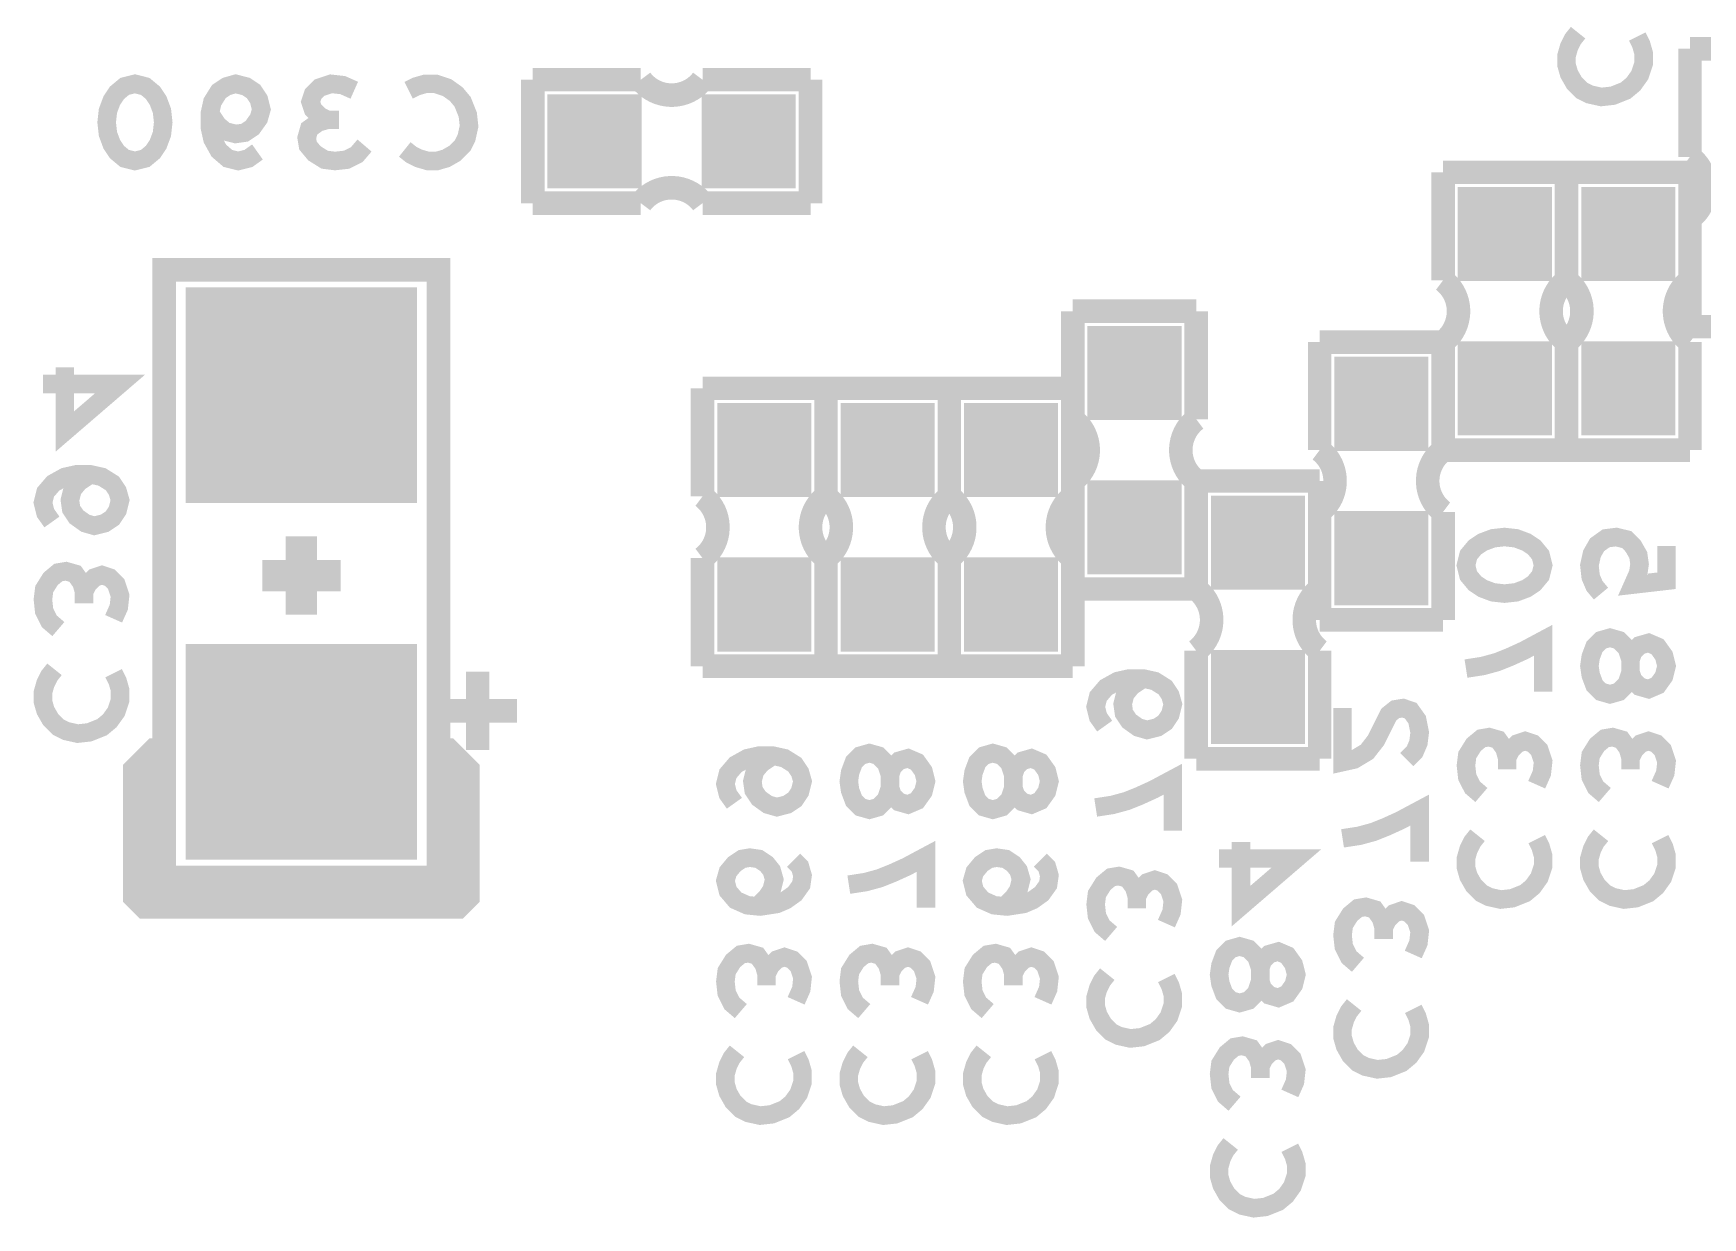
# Model space of a CAD drawing. Extents: x 0 to 200, y -10 to 130.
# Drawn here: x 125.06 to 135.88, y 14.93 to 22.6 of the extents above; entities that cross this region are included whole.
import ezdxf

# ---------------------------------------------------------------- set-up
doc = ezdxf.new("R2010")
doc.units = 0
doc.layers.get('0').update_dxf_attribs({"linetype": 'CONTINUOUS'})
doc.layers.add('MASK_BOTTOM_ART', color=6, linetype='CONTINUOUS')
doc.layers.add('SILK_BOTTOM_ART', color=5, linetype='CONTINUOUS')

# ---------------------------------------------------------------- blocks, each defined once
blk = doc.blocks.new('SQUARE_586')
blk.add_solid([(0.3048, 0.3048), (0.3048, -0.3048), (-0.3048, 0.3048), (-0.3048, -0.3048)])
blk = doc.blocks.new('RECTANGLE_588')
blk.add_solid([(0.7493, 0.6985), (0.7493, -0.6985), (-0.7493, 0.6985), (-0.7493, -0.6985)])

msp = doc.modelspace()

# ---------------------------------------------------------------- linework, layer by layer
at = {"layer": 'SILK_BOTTOM_ART'}
for points, const_width in [([(135.4583, 22.5797), (135.4833, 22.5297), (135.5, 22.4714), (135.5, 22.4047), (135.475, 22.3297), (135.4333, 22.2714), (135.3833, 22.2297), (135.3, 22.1964), (135.225, 22.1881), (135.15, 22.2047), (135.1, 22.2297), (135.05, 22.2797), (135.0167, 22.3381), (135, 22.3964), (135, 22.4547), (135.0167, 22.5131), (135.0417, 22.5631), (135.075, 22.6047)], 0.12), ([(136.6, 22.5), (135.8, 22.5)], 0.1524), ([(135.8, 22.5), (135.8, 21.8)], 0.1524), ([(125.7214, 22.2733), (125.7881, 22.2566), (125.8381, 22.215), (125.8714, 22.165), (125.8964, 22.0983), (125.9047, 22.0233), (125.8964, 21.9483), (125.8714, 21.8816), (125.8381, 21.8316), (125.7881, 21.79), (125.7214, 21.7733), (125.6547, 21.79), (125.6047, 21.8316), (125.5714, 21.8816), (125.5464, 21.9483), (125.5381, 22.0233), (125.5464, 22.0983), (125.5714, 22.165), (125.6047, 22.215), (125.6547, 22.2566), (125.7214, 22.2733)], 0.12), ([(126.5155, 21.8316), (126.4571, 21.79), (126.3905, 21.7733), (126.3238, 21.79), (126.2655, 21.84), (126.2238, 21.915), (126.2071, 21.99), (126.2071, 22.0816), (126.2238, 22.1566), (126.2655, 22.2233), (126.3155, 22.2566), (126.3738, 22.2733), (126.4405, 22.2566), (126.4905, 22.2233), (126.5238, 22.1733), (126.5405, 22.1066), (126.5238, 22.0483), (126.4821, 21.99), (126.4321, 21.9566), (126.3738, 21.9483), (126.3071, 21.965), (126.2571, 22.0066), (126.2071, 22.0816)], 0.12), ([(126.9679, 22.04), (126.9179, 22.065), (126.8762, 22.1066), (126.8595, 22.1566), (126.8762, 22.2066), (126.9179, 22.2483), (126.9929, 22.2733), (127.0679, 22.265), (127.1429, 22.2316)], 0.12), ([(127.4953, 22.2316), (127.5453, 22.2566), (127.6036, 22.2733), (127.6703, 22.2733), (127.7453, 22.2483), (127.8036, 22.2066), (127.8453, 22.1566), (127.8786, 22.0733), (127.8869, 21.9983), (127.8703, 21.9233), (127.8453, 21.8733), (127.7953, 21.8233), (127.7369, 21.79), (127.6786, 21.7733), (127.6203, 21.7733), (127.5619, 21.79), (127.5119, 21.815), (127.4703, 21.8483)], 0.12), ([(128.3, 22.3), (128.3, 21.5)], 0.1524), ([(129, 22.3), (128.3, 22.3)], 0.1524), ([(130.1, 22.3), (129.4, 22.3)], 0.1524), ([(130.1, 21.5), (130.1, 22.3)], 0.1524), ([(127.2095, 21.8733), (127.1595, 21.815), (127.0929, 21.7816), (127.0179, 21.7733), (126.9512, 21.7816), (126.8845, 21.8233), (126.8429, 21.8733), (126.8345, 21.9233), (126.8512, 21.9816), (126.9095, 22.0233), (126.9679, 22.04), (127.0429, 22.04)], 0.12), ([(135, 21.7), (134.2, 21.7)], 0.1524), ([(134.2, 21.7), (134.2, 21)], 0.1524), ([(135, 21), (135, 21.7)], 0.1524), ([(135.8, 21.7), (135, 21.7)], 0.1524), ([(135, 21.7), (135, 21)], 0.1524), ([(135.8, 21), (135.8, 21.7)], 0.1524), ([(128.3, 21.5), (129, 21.5)], 0.1524), ([(129.4, 21.5), (130.1, 21.5)], 0.1524), ([(135.8, 21.4), (135.8, 20.7)], 0.1524), ([(127.689, 17.195), (127.689, 21.0685), (125.911, 21.0685), (125.911, 17.1315), (127.689, 17.1315), (127.689, 17.195)], 0.1524), ([(132.6, 20.8), (131.8, 20.8)], 0.1524), ([(131.8, 20.8), (131.8, 20.1)], 0.1524), ([(132.6, 20.1), (132.6, 20.8)], 0.1524), ([(135.8, 20.7), (136.6, 20.7)], 0.1524), ([(134.2, 20.6), (133.4, 20.6)], 0.1524), ([(133.4, 20.6), (133.4, 19.9)], 0.1524), ([(134.2, 20.6), (134.2, 19.9)], 0.1524), ([(134.2, 19.9), (134.2, 20.6)], 0.1524), ([(135, 19.9), (135, 20.6)], 0.1524), ([(135, 20.6), (135, 19.9)], 0.1524), ([(135.8, 19.9), (135.8, 20.6)], 0.1524), ([(125.125, 20.3286), (125.625, 20.3286), (125.2667, 20.0203), (125.2667, 20.4369)], 0.12), ([(130.2, 20.3), (129.4, 20.3)], 0.1524), ([(129.4, 20.3), (129.4, 19.6)], 0.1524), ([(130.2, 19.6), (130.2, 20.3)], 0.1524), ([(131, 20.3), (130.2, 20.3)], 0.1524), ([(130.2, 20.3), (130.2, 19.6)], 0.1524), ([(131.8, 20.3), (131, 20.3)], 0.1524), ([(131, 20.3), (131, 19.6)], 0.1524), ([(131, 19.6), (131, 20.3)], 0.1524), ([(131.8, 19.6), (131.8, 20.3)], 0.1524), ([(134.2, 19.9), (135, 19.9)], 0.1524), ([(135, 19.9), (135.8, 19.9)], 0.1524), ([(125.1833, 19.4345), (125.1417, 19.4929), (125.125, 19.5595), (125.1417, 19.6262), (125.1917, 19.6845), (125.2667, 19.7262), (125.3417, 19.7429), (125.4333, 19.7429), (125.5083, 19.7262), (125.575, 19.6845), (125.6083, 19.6345), (125.625, 19.5762), (125.6083, 19.5095), (125.575, 19.4595), (125.525, 19.4262), (125.4583, 19.4095), (125.4, 19.4262), (125.3417, 19.4679), (125.3083, 19.5179), (125.3, 19.5762), (125.3167, 19.6429), (125.3583, 19.6929), (125.4333, 19.7429)], 0.12), ([(131.8, 19.7), (131.8, 19)], 0.1524), ([(132.6, 19), (132.6, 19.7)], 0.1524), ([(133.4, 19.7), (132.6, 19.7)], 0.1524), ([(132.6, 19.7), (132.6, 19)], 0.1524), ([(133.4, 19), (133.4, 19.7)], 0.1524), ([(133.4, 19.5), (133.4, 18.8)], 0.1524), ([(134.2, 18.8), (134.2, 19.5)], 0.1524), ([(126.8, 18.8333), (126.8, 19.3413)], 0.2032), ([(134.8483, 19.1536), (134.8316, 19.0869), (134.79, 19.0369), (134.74, 19.0036), (134.6733, 18.9786), (134.5983, 18.9703), (134.5233, 18.9786), (134.4566, 19.0036), (134.4066, 19.0369), (134.365, 19.0869), (134.3483, 19.1536), (134.365, 19.2203), (134.4066, 19.2703), (134.4566, 19.3036), (134.5233, 19.3286), (134.5983, 19.3369), (134.6733, 19.3286), (134.74, 19.3036), (134.79, 19.2703), (134.8316, 19.2203), (134.8483, 19.1536)], 0.12), ([(135.2233, 18.9703), (135.1816, 19.0203), (135.1566, 19.0786), (135.1483, 19.1536), (135.165, 19.2286), (135.1983, 19.2869), (135.2566, 19.3286), (135.3233, 19.3369), (135.39, 19.3203), (135.4316, 19.2786), (135.465, 19.2203), (135.4733, 19.1619), (135.465, 19.1036), (135.4316, 19.0286), (135.6483, 19.0536), (135.6483, 19.2786)], 0.12), ([(129.4, 19.2), (129.4, 18.5)], 0.1524), ([(130.2, 18.5), (130.2, 19.2)], 0.1524), ([(130.2, 19.2), (130.2, 18.5)], 0.1524), ([(131, 19.2), (131, 18.5)], 0.1524), ([(131, 18.5), (131, 19.2)], 0.1524), ([(131.8, 18.5), (131.8, 19.2)], 0.1524), ([(125.225, 18.7405), (125.1667, 18.7905), (125.1333, 18.8571), (125.125, 18.9321), (125.1333, 18.9988), (125.175, 19.0655), (125.225, 19.1071), (125.275, 19.1155), (125.3333, 19.0988), (125.375, 19.0405), (125.3917, 18.9821), (125.3917, 18.9071)], 0.12), ([(125.3917, 18.9821), (125.4167, 19.0321), (125.4583, 19.0738), (125.5083, 19.0905), (125.5583, 19.0738), (125.6, 19.0321), (125.625, 18.9571), (125.6167, 18.8821), (125.5833, 18.8071)], 0.12), ([(127.054, 19.0873), (126.546, 19.0873)], 0.2032), ([(131.8, 19), (132.6, 19)], 0.1524), ([(133.4, 18.8), (134.2, 18.8)], 0.1524), ([(134.3483, 18.4845), (134.4566, 18.5012), (134.5483, 18.5262), (134.6316, 18.5595), (134.7233, 18.6012), (134.8483, 18.6679), (134.8483, 18.3345)], 0.12), ([(135.1483, 18.5012), (135.1566, 18.5595), (135.1816, 18.6262), (135.2233, 18.6679), (135.2816, 18.6845), (135.34, 18.6679), (135.39, 18.6179), (135.415, 18.5429), (135.415, 18.4595), (135.4316, 18.4095), (135.4733, 18.3679), (135.5316, 18.3512), (135.59, 18.3762), (135.6316, 18.4345), (135.6483, 18.5012), (135.6316, 18.5679), (135.59, 18.6262), (135.5316, 18.6512), (135.4733, 18.6345), (135.4316, 18.5929), (135.415, 18.5429), (135.415, 18.4595), (135.39, 18.3845), (135.34, 18.3345), (135.2816, 18.3179), (135.2233, 18.3345), (135.1816, 18.3762), (135.1566, 18.4429), (135.1483, 18.5012)], 0.12), ([(132.6, 18.6), (132.6, 17.9)], 0.1524), ([(133.4, 17.9), (133.4, 18.6)], 0.1524), ([(125.5833, 18.4547), (125.6083, 18.4047), (125.625, 18.3464), (125.625, 18.2797), (125.6, 18.2047), (125.5583, 18.1464), (125.5083, 18.1047), (125.425, 18.0714), (125.35, 18.0631), (125.275, 18.0797), (125.225, 18.1047), (125.175, 18.1547), (125.1417, 18.2131), (125.125, 18.2714), (125.125, 18.3297), (125.1417, 18.3881), (125.1667, 18.4381), (125.2, 18.4797)], 0.12), ([(127.943, 18.465), (127.943, 17.957)], 0.1524), ([(129.4, 18.5), (130.2, 18.5)], 0.1524), ([(130.2, 18.5), (131, 18.5)], 0.1524), ([(131, 18.5), (131.8, 18.5)], 0.1524), ([(132.0066, 18.1119), (131.965, 18.1703), (131.9483, 18.2369), (131.965, 18.3036), (132.015, 18.3619), (132.09, 18.4036), (132.165, 18.4203), (132.2566, 18.4203), (132.3316, 18.4036), (132.3983, 18.3619), (132.4316, 18.3119), (132.4483, 18.2536), (132.4316, 18.1869), (132.3983, 18.1369), (132.3483, 18.1036), (132.2816, 18.0869), (132.2233, 18.1036), (132.165, 18.1453), (132.1316, 18.1953), (132.1233, 18.2536), (132.14, 18.3203), (132.1816, 18.3703), (132.2566, 18.4203)], 0.12), ([(127.689, 18.211), (128.197, 18.211)], 0.1524), ([(133.965, 17.8953), (134.015, 17.9453), (134.04, 18.0036), (134.0483, 18.0703), (134.0316, 18.1536), (133.99, 18.2119), (133.94, 18.2286), (133.89, 18.2203), (133.8483, 18.1869), (133.765, 18.0203), (133.7066, 17.9453), (133.6233, 17.8953), (133.5483, 17.8786), (133.5483, 18.2286)], 0.12), ([(134.4483, 17.6655), (134.39, 17.7155), (134.3566, 17.7821), (134.3483, 17.8571), (134.3566, 17.9238), (134.3983, 17.9905), (134.4483, 18.0321), (134.4983, 18.0405), (134.5566, 18.0238), (134.5983, 17.9655), (134.615, 17.9071), (134.615, 17.8321)], 0.12), ([(134.615, 17.9071), (134.64, 17.9571), (134.6816, 17.9988), (134.7316, 18.0155), (134.7816, 17.9988), (134.8233, 17.9571), (134.8483, 17.8821), (134.84, 17.8071), (134.8066, 17.7321)], 0.12), ([(135.2483, 17.6655), (135.19, 17.7155), (135.1566, 17.7821), (135.1483, 17.8571), (135.1566, 17.9238), (135.1983, 17.9905), (135.2483, 18.0321), (135.2983, 18.0405), (135.3566, 18.0238), (135.3983, 17.9655), (135.415, 17.9071), (135.415, 17.8321)], 0.12), ([(135.415, 17.9071), (135.44, 17.9571), (135.4816, 17.9988), (135.5316, 18.0155), (135.5816, 17.9988), (135.6233, 17.9571), (135.6483, 17.8821), (135.64, 17.8071), (135.6066, 17.7321)], 0.12), ([(127.689, 17.957), (127.7525, 17.957), (127.8795, 17.83), (127.8795, 17.0045), (127.816, 16.941), (125.784, 16.941), (125.7205, 17.0045), (125.7205, 17.83), (125.8475, 17.957), (125.911, 17.957)], 0.1524), ([(127.7525, 17.957), (127.7525, 17.0045), (125.911, 17.0045), (125.8475, 17.068), (125.8475, 17.83), (125.911, 17.8935)], 0.1524), ([(129.6066, 17.6119), (129.565, 17.6703), (129.5483, 17.7369), (129.565, 17.8036), (129.615, 17.8619), (129.69, 17.9036), (129.765, 17.9203), (129.8566, 17.9203), (129.9316, 17.9036), (129.9983, 17.8619), (130.0316, 17.8119), (130.0483, 17.7536), (130.0316, 17.6869), (129.9983, 17.6369), (129.9483, 17.6036), (129.8816, 17.5869), (129.8233, 17.6036), (129.765, 17.6453), (129.7316, 17.6953), (129.7233, 17.7536), (129.74, 17.8203), (129.7816, 17.8703), (129.8566, 17.9203)], 0.12), ([(130.3483, 17.7536), (130.3566, 17.8119), (130.3816, 17.8786), (130.4233, 17.9203), (130.4816, 17.9369), (130.54, 17.9203), (130.59, 17.8703), (130.615, 17.7953), (130.615, 17.7119), (130.6316, 17.6619), (130.6733, 17.6203), (130.7316, 17.6036), (130.79, 17.6286), (130.8316, 17.6869), (130.8483, 17.7536), (130.8316, 17.8203), (130.79, 17.8786), (130.7316, 17.9036), (130.6733, 17.8869), (130.6316, 17.8453), (130.615, 17.7953), (130.615, 17.7119), (130.59, 17.6369), (130.54, 17.5869), (130.4816, 17.5703), (130.4233, 17.5869), (130.3816, 17.6286), (130.3566, 17.6953), (130.3483, 17.7536)], 0.12), ([(131.1483, 17.7536), (131.1566, 17.8119), (131.1816, 17.8786), (131.2233, 17.9203), (131.2816, 17.9369), (131.34, 17.9203), (131.39, 17.8703), (131.415, 17.7953), (131.415, 17.7119), (131.4316, 17.6619), (131.4733, 17.6203), (131.5316, 17.6036), (131.59, 17.6286), (131.6316, 17.6869), (131.6483, 17.7536), (131.6316, 17.8203), (131.59, 17.8786), (131.5316, 17.9036), (131.4733, 17.8869), (131.4316, 17.8453), (131.415, 17.7953), (131.415, 17.7119), (131.39, 17.6369), (131.34, 17.5869), (131.2816, 17.5703), (131.2233, 17.5869), (131.1816, 17.6286), (131.1566, 17.6953), (131.1483, 17.7536)], 0.12), ([(132.6, 17.9), (133.4, 17.9)], 0.1524), ([(131.9483, 17.5845), (132.0566, 17.6012), (132.1483, 17.6262), (132.2316, 17.6595), (132.3233, 17.7012), (132.4483, 17.7679), (132.4483, 17.4345)], 0.12), ([(133.5483, 17.3845), (133.6566, 17.4012), (133.7483, 17.4262), (133.8316, 17.4595), (133.9233, 17.5012), (134.0483, 17.5679), (134.0483, 17.2345)], 0.12), ([(132.7483, 17.2536), (133.2483, 17.2536), (132.89, 16.9453), (132.89, 17.3619)], 0.12), ([(134.8066, 17.3797), (134.8316, 17.3297), (134.8483, 17.2714), (134.8483, 17.2047), (134.8233, 17.1297), (134.7816, 17.0714), (134.7316, 17.0297), (134.6483, 16.9964), (134.5733, 16.9881), (134.4983, 17.0047), (134.4483, 17.0297), (134.3983, 17.0797), (134.365, 17.1381), (134.3483, 17.1964), (134.3483, 17.2547), (134.365, 17.3131), (134.39, 17.3631), (134.4233, 17.4047)], 0.12), ([(135.6066, 17.3797), (135.6316, 17.3297), (135.6483, 17.2714), (135.6483, 17.2047), (135.6233, 17.1297), (135.5816, 17.0714), (135.5316, 17.0297), (135.4483, 16.9964), (135.3733, 16.9881), (135.2983, 17.0047), (135.2483, 17.0297), (135.1983, 17.0797), (135.165, 17.1381), (135.1483, 17.1964), (135.1483, 17.2547), (135.165, 17.3131), (135.19, 17.3631), (135.2233, 17.4047)], 0.12), ([(129.7566, 16.9429), (129.815, 17.0012), (129.8483, 17.0512), (129.865, 17.1179), (129.8483, 17.1762), (129.815, 17.2179), (129.765, 17.2512), (129.7066, 17.2595), (129.6566, 17.2512), (129.6066, 17.2179), (129.565, 17.1679), (129.5483, 17.1095), (129.565, 17.0429), (129.615, 16.9845), (129.69, 16.9512), (129.7733, 16.9429), (129.8816, 16.9595), (129.94, 16.9845), (129.9983, 17.0262), (130.04, 17.0845), (130.0483, 17.1429), (130.0316, 17.2012), (129.99, 17.2429)], 0.12), ([(130.3483, 17.0845), (130.4566, 17.1012), (130.5483, 17.1262), (130.6316, 17.1595), (130.7233, 17.2012), (130.8483, 17.2679), (130.8483, 16.9345)], 0.12), ([(131.3566, 16.9429), (131.415, 17.0012), (131.4483, 17.0512), (131.465, 17.1179), (131.4483, 17.1762), (131.415, 17.2179), (131.365, 17.2512), (131.3066, 17.2595), (131.2566, 17.2512), (131.2066, 17.2179), (131.165, 17.1679), (131.1483, 17.1095), (131.165, 17.0429), (131.215, 16.9845), (131.29, 16.9512), (131.3733, 16.9429), (131.4816, 16.9595), (131.54, 16.9845), (131.5983, 17.0262), (131.64, 17.0845), (131.6483, 17.1429), (131.6316, 17.2012), (131.59, 17.2429)], 0.12), ([(132.0483, 16.7655), (131.99, 16.8155), (131.9566, 16.8821), (131.9483, 16.9571), (131.9566, 17.0238), (131.9983, 17.0905), (132.0483, 17.1321), (132.0983, 17.1405), (132.1566, 17.1238), (132.1983, 17.0655), (132.215, 17.0071), (132.215, 16.9321)], 0.12), ([(132.215, 17.0071), (132.24, 17.0571), (132.2816, 17.0988), (132.3316, 17.1155), (132.3816, 17.0988), (132.4233, 17.0571), (132.4483, 16.9821), (132.44, 16.9071), (132.4066, 16.8321)], 0.12), ([(133.6483, 16.5655), (133.59, 16.6155), (133.5566, 16.6821), (133.5483, 16.7571), (133.5566, 16.8238), (133.5983, 16.8905), (133.6483, 16.9321), (133.6983, 16.9405), (133.7566, 16.9238), (133.7983, 16.8655), (133.815, 16.8071), (133.815, 16.7321)], 0.12), ([(133.815, 16.8071), (133.84, 16.8571), (133.8816, 16.8988), (133.9316, 16.9155), (133.9816, 16.8988), (134.0233, 16.8571), (134.0483, 16.7821), (134.04, 16.7071), (134.0066, 16.6321)], 0.12), ([(129.6483, 16.2655), (129.59, 16.3155), (129.5566, 16.3821), (129.5483, 16.4571), (129.5566, 16.5238), (129.5983, 16.5905), (129.6483, 16.6321), (129.6983, 16.6405), (129.7566, 16.6238), (129.7983, 16.5655), (129.815, 16.5071), (129.815, 16.4321)], 0.12), ([(129.815, 16.5071), (129.84, 16.5571), (129.8816, 16.5988), (129.9316, 16.6155), (129.9816, 16.5988), (130.0233, 16.5571), (130.0483, 16.4821), (130.04, 16.4071), (130.0066, 16.3321)], 0.12), ([(130.4483, 16.2655), (130.39, 16.3155), (130.3566, 16.3821), (130.3483, 16.4571), (130.3566, 16.5238), (130.3983, 16.5905), (130.4483, 16.6321), (130.4983, 16.6405), (130.5566, 16.6238), (130.5983, 16.5655), (130.615, 16.5071), (130.615, 16.4321)], 0.12), ([(130.615, 16.5071), (130.64, 16.5571), (130.6816, 16.5988), (130.7316, 16.6155), (130.7816, 16.5988), (130.8233, 16.5571), (130.8483, 16.4821), (130.84, 16.4071), (130.8066, 16.3321)], 0.12), ([(131.2483, 16.2655), (131.19, 16.3155), (131.1566, 16.3821), (131.1483, 16.4571), (131.1566, 16.5238), (131.1983, 16.5905), (131.2483, 16.6321), (131.2983, 16.6405), (131.3566, 16.6238), (131.3983, 16.5655), (131.415, 16.5071), (131.415, 16.4321)], 0.12), ([(131.415, 16.5071), (131.44, 16.5571), (131.4816, 16.5988), (131.5316, 16.6155), (131.5816, 16.5988), (131.6233, 16.5571), (131.6483, 16.4821), (131.64, 16.4071), (131.6066, 16.3321)], 0.12), ([(132.7483, 16.5012), (132.7566, 16.5595), (132.7816, 16.6262), (132.8233, 16.6679), (132.8816, 16.6845), (132.94, 16.6679), (132.99, 16.6179), (133.015, 16.5429), (133.015, 16.4595), (133.0316, 16.4095), (133.0733, 16.3679), (133.1316, 16.3512), (133.19, 16.3762), (133.2316, 16.4345), (133.2483, 16.5012), (133.2316, 16.5679), (133.19, 16.6262), (133.1316, 16.6512), (133.0733, 16.6345), (133.0316, 16.5929), (133.015, 16.5429), (133.015, 16.4595), (132.99, 16.3845), (132.94, 16.3345), (132.8816, 16.3179), (132.8233, 16.3345), (132.7816, 16.3762), (132.7566, 16.4429), (132.7483, 16.5012)], 0.12), ([(132.4066, 16.4797), (132.4316, 16.4297), (132.4483, 16.3714), (132.4483, 16.3047), (132.4233, 16.2297), (132.3816, 16.1714), (132.3316, 16.1297), (132.2483, 16.0964), (132.1733, 16.0881), (132.0983, 16.1047), (132.0483, 16.1297), (131.9983, 16.1797), (131.965, 16.2381), (131.9483, 16.2964), (131.9483, 16.3547), (131.965, 16.4131), (131.99, 16.4631), (132.0233, 16.5047)], 0.12), ([(134.0066, 16.2797), (134.0316, 16.2297), (134.0483, 16.1714), (134.0483, 16.1047), (134.0233, 16.0297), (133.9816, 15.9714), (133.9316, 15.9297), (133.8483, 15.8964), (133.7733, 15.8881), (133.6983, 15.9047), (133.6483, 15.9297), (133.5983, 15.9797), (133.565, 16.0381), (133.5483, 16.0964), (133.5483, 16.1547), (133.565, 16.2131), (133.59, 16.2631), (133.6233, 16.3047)], 0.12), ([(130.0066, 15.9797), (130.0316, 15.9297), (130.0483, 15.8714), (130.0483, 15.8047), (130.0233, 15.7297), (129.9816, 15.6714), (129.9316, 15.6297), (129.8483, 15.5964), (129.7733, 15.5881), (129.6983, 15.6047), (129.6483, 15.6297), (129.5983, 15.6797), (129.565, 15.7381), (129.5483, 15.7964), (129.5483, 15.8547), (129.565, 15.9131), (129.59, 15.9631), (129.6233, 16.0047)], 0.12), ([(130.8066, 15.9797), (130.8316, 15.9297), (130.8483, 15.8714), (130.8483, 15.8047), (130.8233, 15.7297), (130.7816, 15.6714), (130.7316, 15.6297), (130.6483, 15.5964), (130.5733, 15.5881), (130.4983, 15.6047), (130.4483, 15.6297), (130.3983, 15.6797), (130.365, 15.7381), (130.3483, 15.7964), (130.3483, 15.8547), (130.365, 15.9131), (130.39, 15.9631), (130.4233, 16.0047)], 0.12), ([(131.6066, 15.9797), (131.6316, 15.9297), (131.6483, 15.8714), (131.6483, 15.8047), (131.6233, 15.7297), (131.5816, 15.6714), (131.5316, 15.6297), (131.4483, 15.5964), (131.3733, 15.5881), (131.2983, 15.6047), (131.2483, 15.6297), (131.1983, 15.6797), (131.165, 15.7381), (131.1483, 15.7964), (131.1483, 15.8547), (131.165, 15.9131), (131.19, 15.9631), (131.2233, 16.0047)], 0.12), ([(132.8483, 15.6655), (132.79, 15.7155), (132.7566, 15.7821), (132.7483, 15.8571), (132.7566, 15.9238), (132.7983, 15.9905), (132.8483, 16.0321), (132.8983, 16.0405), (132.9566, 16.0238), (132.9983, 15.9655), (133.015, 15.9071), (133.015, 15.8321)], 0.12), ([(133.015, 15.9071), (133.04, 15.9571), (133.0816, 15.9988), (133.1316, 16.0155), (133.1816, 15.9988), (133.2233, 15.9571), (133.2483, 15.8821), (133.24, 15.8071), (133.2066, 15.7321)], 0.12), ([(133.2066, 15.3797), (133.2316, 15.3297), (133.2483, 15.2714), (133.2483, 15.2047), (133.2233, 15.1297), (133.1816, 15.0714), (133.1316, 15.0297), (133.0483, 14.9964), (132.9733, 14.9881), (132.8983, 15.0047), (132.8483, 15.0297), (132.7983, 15.0797), (132.765, 15.1381), (132.7483, 15.1964), (132.7483, 15.2547), (132.765, 15.3131), (132.79, 15.3631), (132.8233, 15.4047)], 0.12)]:
    msp.add_lwpolyline(points, dxfattribs=dict(at, const_width=const_width))
at = {"layer": 'SILK_BOTTOM_ART', "const_width": 0.1524}
for points in [[(129, 22.3, 0.5), (129.4, 22.3)], [(135.8, 21.4, 0.5), (135.8, 21.8)], [(129.4, 21.5, 0.5), (129, 21.5)], [(134.2, 20.6, 0.5), (134.2, 21)], [(135, 21, 0.5), (135, 20.6)], [(135, 20.6, 0.5), (135, 21)], [(135.8, 21, 0.5), (135.8, 20.6)], [(131.8, 19.7, 0.5), (131.8, 20.1)], [(132.6, 20.1, 0.5), (132.6, 19.7)], [(133.4, 19.5, 0.5), (133.4, 19.9)], [(134.2, 19.9, 0.5), (134.2, 19.5)], [(129.4, 19.2, 0.5), (129.4, 19.6)], [(130.2, 19.6, 0.5), (130.2, 19.2)], [(130.2, 19.2, 0.5), (130.2, 19.6)], [(131, 19.6, 0.5), (131, 19.2)], [(131, 19.2, 0.5), (131, 19.6)], [(131.8, 19.6, 0.5), (131.8, 19.2)], [(132.6, 18.6, 0.5), (132.6, 19)], [(133.4, 19, 0.5), (133.4, 18.6)]]:
    msp.add_lwpolyline(points, format="xyb", dxfattribs=at)

# ---------------------------------------------------------------- block references
at = {"layer": 'MASK_BOTTOM_ART'}
for name, p in [('SQUARE_586', (128.7, 21.9)), ('SQUARE_586', (129.7, 21.9)), ('SQUARE_586', (134.6, 21.3)), ('SQUARE_586', (135.4, 21.3)), ('RECTANGLE_588', (126.8, 20.2557)), ('SQUARE_586', (132.2, 20.4)), ('SQUARE_586', (134.6, 20.3)), ('SQUARE_586', (135.4, 20.3)), ('SQUARE_586', (133.8, 20.2)), ('SQUARE_586', (129.8, 19.9)), ('SQUARE_586', (130.6, 19.9)), ('SQUARE_586', (131.4, 19.9)), ('SQUARE_586', (132.2, 19.4)), ('SQUARE_586', (133, 19.3)), ('SQUARE_586', (133.8, 19.2)), ('SQUARE_586', (129.8, 18.9)), ('SQUARE_586', (130.6, 18.9)), ('SQUARE_586', (131.4, 18.9)), ('RECTANGLE_588', (126.8, 17.9443)), ('SQUARE_586', (133, 18.3))]:
    msp.add_blockref(name, p, dxfattribs=at)

doc.saveas('drawing.dxf')
